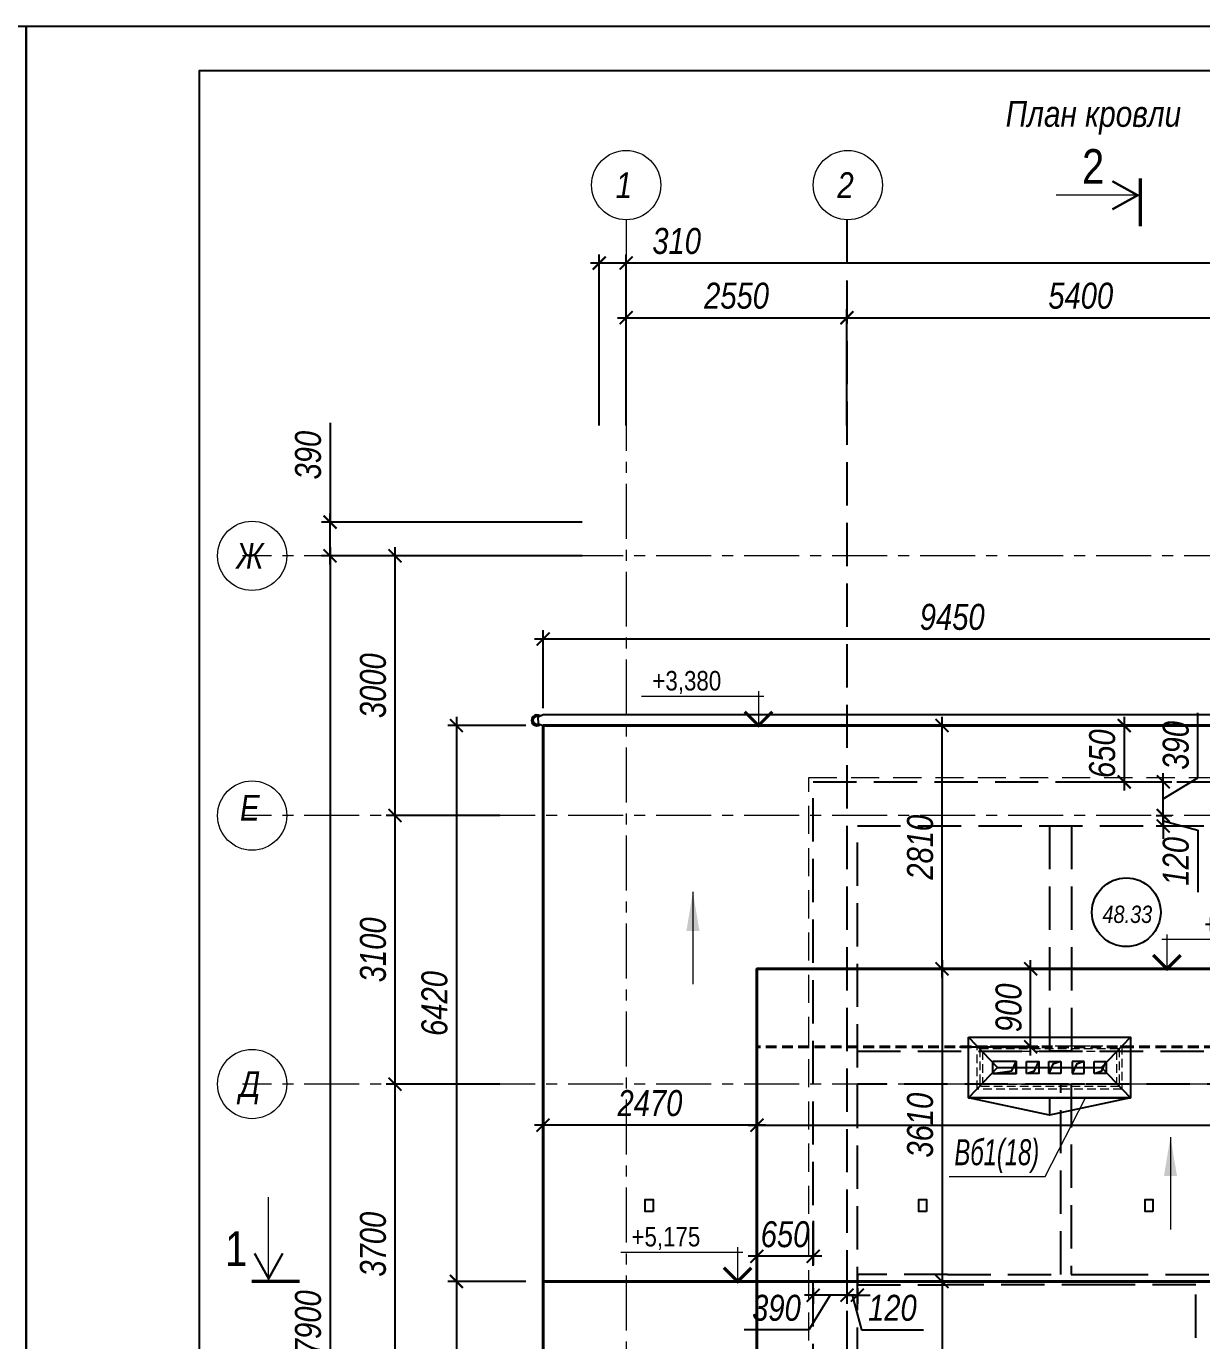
# Model space of a CAD drawing. Header units: millimetres. Extents: x 1582001 to 3303937, y 226471 to 491235.
# Drawn here: x 1708001 to 1721576, y 365176 to 380355 of the extents above; entities that cross this region are included whole.
import ezdxf
from ezdxf.enums import TextEntityAlignment as Align

# ---------------------------------------------------------------- set-up
doc = ezdxf.new("R2010")
doc.units = ezdxf.units.MM
for name, pattern in [('CENTER', [50.8, 31.75, -6.35, 6.35, -6.35]), ('DASHED', [0.75, 0.5, -0.25]), ('GOST2.303 4', [7, 5, -2, 0]), ('HIDDEN', [0.375, 0.25, -0.125])]:
    doc.linetypes.add(name, pattern=pattern)
doc.layers.get('Defpoints').update_dxf_attribs({"color": 255, "lineweight": 30})
for name, color, linetype, lineweight in [('Кровля', 232, 'Continuous', 25), ('Надписи', 7, 'Continuous', 15), ('Оси', 251, 'CENTER', 9), ('Отметки', 123, 'Continuous', 18), ('Перегородки', 202, 'Continuous', 30), ('Размеры', 7, 'Continuous', 18), ('Стены несущие', 7, 'Continuous', 40), ('Текст-пояснений', 135, 'Continuous', 15), ('Утеплитель', 145, 'Continuous', 9)]:
    doc.layers.add(name, color=color, linetype=linetype, lineweight=lineweight)
doc.layers.add('Формуляр', color=138, linetype='Continuous')
doc.styles.add('-АР-', font='ARIALN.TTF', dxfattribs={"width": 0.98, "height": 300})
doc.styles.add('GOST 2.304', font='ARIALNI.TTF', dxfattribs={"width": 0.98, "height": 300})
doc.styles.add('RomanS', font='ARIALNI.TTF', dxfattribs={"width": 0.98, "height": 300})
doc.styles.add('style', font='ARIALNI.TTF', dxfattribs={"width": 0.98, "height": 300})
doc.styles.add('STYLE1', font='ARIALNI.TTF', dxfattribs={"height": 300})
doc.dimstyles.new('М100', dxfattribs={"dimtxt": 600, "dimasz": 150, "dimexe": 100, "dimexo": 200, "dimgap": 100, "dimtad": 1, "dimdec": 0, "dimtxsty": 'style', "dimblk": 'ARCHTICK', "dimcen": 150, "dimdle": 100, "dimclrt": 256, "dimadec": 0, "dimazin": 0, "dimtfac": 1, "dimtdec": 0, "dimtmove": 1, "dimatfit": 3, "dimldrblk": 'NONE', "dimfxl": 0, "dimarcsym": 0})

# ---------------------------------------------------------------- blocks, each defined once
blk = doc.blocks.new('_ArchTick')
at = {"color": 0, "linetype": 'ByBlock', "const_width": 0.15}
blk.add_lwpolyline([(-0.5, -0.5), (0.5, 0.5)], dxfattribs=at)
blk = doc.blocks.new('*D388')
at = {"layer": 'Defpoints', "color": 0, "lineweight": -3, "transparency": 16777216}
for p in [(1713669, 371240), (1712259, 368140), (1713669, 368140)]:
    blk.add_point(p, dxfattribs=at)
at = {"layer": 'Размеры', "color": 0, "lineweight": -2, "transparency": 16777216}
for p, q in [((1712259, 371340), (1712259, 368040)), ((1713469, 371240), (1712159, 371240)), ((1713469, 368140), (1712159, 368140))]:
    blk.add_line(p, q, dxfattribs=at)
at = {"layer": 'Размеры', "color": 0, "lineweight": -2, "transparency": 16777216, "xscale": 150, "yscale": 150, "zscale": 150}
for p, rotation in [((1712259, 371240), 90), ((1712259, 368140), 270)]:
    blk.add_blockref('_ArchTick', p, dxfattribs=dict(at, rotation=rotation))
at = {"layer": 'Размеры', "transparency": 16777216, "insert": (1712006, 369690), "char_height": 300, "attachment_point": 5, "rotation": 90, "style": 'style'}
blk.add_mtext('3100', dxfattribs=at)
blk = doc.blocks.new('_None')
blk = doc.blocks.new('*D389')
at = {"layer": 'Defpoints', "color": 0, "lineweight": -3, "transparency": 16777216}
for p in [(1713669, 368140), (1712259, 364440), (1713659, 364440)]:
    blk.add_point(p, dxfattribs=at)
at = {"layer": 'Размеры', "color": 0, "lineweight": -2, "transparency": 16777216}
for p, q in [((1712259, 368240), (1712259, 364340)), ((1713469, 368140), (1712159, 368140)), ((1713459, 364440), (1712159, 364440))]:
    blk.add_line(p, q, dxfattribs=at)
at = {"layer": 'Размеры', "color": 0, "lineweight": -2, "transparency": 16777216, "xscale": 150, "yscale": 150, "zscale": 150}
for p, rotation in [((1712259, 368140), 90), ((1712259, 364440), 270)]:
    blk.add_blockref('_ArchTick', p, dxfattribs=dict(at, rotation=rotation))
at = {"layer": 'Размеры', "transparency": 16777216, "insert": (1712006, 366290), "char_height": 300, "attachment_point": 5, "rotation": 90, "style": 'style'}
blk.add_mtext('3700', dxfattribs=at)
blk = doc.blocks.new('*D390')
at = {"layer": 'Defpoints', "color": 0, "lineweight": -3, "transparency": 16777216}
for p in [(1713669, 374240), (1712259, 371240), (1713669, 371240)]:
    blk.add_point(p, dxfattribs=at)
at = {"layer": 'Размеры', "color": 0, "lineweight": -2, "transparency": 16777216}
for p, q in [((1712259, 374340), (1712259, 371140)), ((1713469, 374240), (1712159, 374240)), ((1713469, 371240), (1712159, 371240))]:
    blk.add_line(p, q, dxfattribs=at)
at = {"layer": 'Размеры', "color": 0, "lineweight": -2, "transparency": 16777216, "xscale": 150, "yscale": 150, "zscale": 150}
for p, rotation in [((1712259, 374240), 90), ((1712259, 371240), 270)]:
    blk.add_blockref('_ArchTick', p, dxfattribs=dict(at, rotation=rotation))
at = {"layer": 'Размеры', "transparency": 16777216, "insert": (1712006, 372740), "char_height": 300, "attachment_point": 5, "rotation": 90, "style": 'style'}
blk.add_mtext('3000', dxfattribs=at)
blk = doc.blocks.new('*D391')
at = {"layer": 'Defpoints', "color": 0, "lineweight": -3, "transparency": 16777216}
for p in [(1713669, 374240), (1711509, 356340), (1713659, 356340)]:
    blk.add_point(p, dxfattribs=at)
at = {"layer": 'Размеры', "color": 0, "lineweight": -2, "transparency": 16777216}
for p, q in [((1711509, 374340), (1711509, 356240)), ((1713469, 374240), (1711409, 374240)), ((1713459, 356340), (1711409, 356340))]:
    blk.add_line(p, q, dxfattribs=at)
at = {"layer": 'Размеры', "color": 0, "lineweight": -2, "transparency": 16777216, "xscale": 150, "yscale": 150, "zscale": 150}
for p, rotation in [((1711509, 374240), 90), ((1711509, 356340), 270)]:
    blk.add_blockref('_ArchTick', p, dxfattribs=dict(at, rotation=rotation))
at = {"layer": 'Размеры', "transparency": 16777216, "insert": (1711256, 365290), "char_height": 300, "attachment_point": 5, "rotation": 90, "style": 'style'}
blk.add_mtext('17900', dxfattribs=at)
blk = doc.blocks.new('*D392')
at = {"layer": 'Defpoints', "color": 0, "lineweight": -3, "transparency": 16777216}
for p in [(1711509, 374630), (1714619, 374630), (1714619, 374240)]:
    blk.add_point(p, dxfattribs=at)
at = {"layer": 'Размеры', "color": 0, "lineweight": -2, "transparency": 16777216}
for p, q in [((1711509, 375775), (1711509, 374630)), ((1714419, 374630), (1711409, 374630)), ((1711509, 374140), (1711509, 374730)), ((1714419, 374240), (1711409, 374240))]:
    blk.add_line(p, q, dxfattribs=at)
at = {"layer": 'Размеры', "color": 0, "lineweight": -2, "transparency": 16777216, "xscale": 150, "yscale": 150, "zscale": 150}
for p, rotation in [((1711509, 374630), 90), ((1711509, 374240), 270)]:
    blk.add_blockref('_ArchTick', p, dxfattribs=dict(at, rotation=rotation))
at = {"layer": 'Размеры', "transparency": 16777216, "insert": (1711256, 375402), "char_height": 300, "attachment_point": 5, "rotation": 90, "style": 'style'}
blk.add_mtext('390', dxfattribs=at)
blk = doc.blocks.new('*D404')
at = {"layer": 'Defpoints', "color": 0, "lineweight": -3, "transparency": 16777216}
for p in [(1722879, 376989), (1717479, 375545), (1722879, 374889)]:
    blk.add_point(p, dxfattribs=at)
at = {"layer": 'Размеры', "color": 0, "lineweight": -2, "transparency": 16777216}
for p, q in [((1717479, 375745), (1717479, 377089)), ((1722879, 375089), (1722879, 377089)), ((1717379, 376989), (1722979, 376989))]:
    blk.add_line(p, q, dxfattribs=at)
at = {"layer": 'Размеры', "color": 0, "lineweight": -2, "transparency": 16777216, "xscale": 150, "yscale": 150, "zscale": 150, "rotation": 180}
blk.add_blockref('_ArchTick', (1717479, 376989), dxfattribs=at)
at = {"layer": 'Размеры', "color": 0, "lineweight": -2, "transparency": 16777216, "xscale": 150, "yscale": 150, "zscale": 150}
blk.add_blockref('_ArchTick', (1722879, 376989), dxfattribs=at)
at = {"layer": 'Размеры', "transparency": 16777216, "insert": (1720179, 377242), "char_height": 300, "attachment_point": 5, "style": 'style'}
blk.add_mtext('5400', dxfattribs=at)
blk = doc.blocks.new('*D407')
at = {"layer": 'Defpoints', "color": 0, "lineweight": -3, "transparency": 16777216}
for p in [(1717479, 376989), (1714929, 375545), (1717479, 375545)]:
    blk.add_point(p, dxfattribs=at)
at = {"layer": 'Размеры', "color": 0, "lineweight": -2, "transparency": 16777216}
for p, q in [((1714929, 375745), (1714929, 377089)), ((1717479, 375745), (1717479, 377089)), ((1714829, 376989), (1717579, 376989))]:
    blk.add_line(p, q, dxfattribs=at)
at = {"layer": 'Размеры', "color": 0, "lineweight": -2, "transparency": 16777216, "xscale": 150, "yscale": 150, "zscale": 150, "rotation": 180}
blk.add_blockref('_ArchTick', (1714929, 376989), dxfattribs=at)
at = {"layer": 'Размеры', "color": 0, "lineweight": -2, "transparency": 16777216, "xscale": 150, "yscale": 150, "zscale": 150}
blk.add_blockref('_ArchTick', (1717479, 376989), dxfattribs=at)
at = {"layer": 'Размеры', "transparency": 16777216, "insert": (1716204, 377242), "char_height": 300, "attachment_point": 5, "style": 'style'}
blk.add_mtext('2550', dxfattribs=at)
blk = doc.blocks.new('*D408')
at = {"layer": 'Defpoints', "color": 0, "lineweight": -3, "transparency": 16777216}
for p in [(1714929, 377621), (1714929, 375545), (1729879, 374889)]:
    blk.add_point(p, dxfattribs=at)
at = {"layer": 'Размеры', "color": 0, "lineweight": -2, "transparency": 16777216}
for p, q in [((1714929, 375745), (1714929, 377721)), ((1729879, 375089), (1729879, 377721)), ((1729979, 377621), (1714829, 377621))]:
    blk.add_line(p, q, dxfattribs=at)
at = {"layer": 'Размеры', "color": 0, "lineweight": -2, "transparency": 16777216, "xscale": 150, "yscale": 150, "zscale": 150, "rotation": 180}
blk.add_blockref('_ArchTick', (1714929, 377621), dxfattribs=at)
at = {"layer": 'Размеры', "color": 0, "lineweight": -2, "transparency": 16777216, "xscale": 150, "yscale": 150, "zscale": 150}
blk.add_blockref('_ArchTick', (1729879, 377621), dxfattribs=at)
at = {"layer": 'Размеры', "transparency": 16777216, "insert": (1722404, 377874), "char_height": 300, "attachment_point": 5, "style": 'style'}
blk.add_mtext('14950', dxfattribs=at)
blk = doc.blocks.new('*D409')
at = {"layer": 'Defpoints', "color": 0, "lineweight": -3, "transparency": 16777216}
for p in [(1714619, 377621), (1714619, 375545), (1714929, 375545)]:
    blk.add_point(p, dxfattribs=at)
at = {"layer": 'Размеры', "color": 0, "lineweight": -2, "transparency": 16777216}
for p, q in [((1714619, 375745), (1714619, 377721)), ((1714929, 375745), (1714929, 377721)), ((1715029, 377621), (1714519, 377621)), ((1715885, 377621), (1714929, 377621))]:
    blk.add_line(p, q, dxfattribs=at)
at = {"layer": 'Размеры', "color": 0, "lineweight": -2, "transparency": 16777216, "xscale": 150, "yscale": 150, "zscale": 150, "rotation": 180}
blk.add_blockref('_ArchTick', (1714619, 377621), dxfattribs=at)
at = {"layer": 'Размеры', "color": 0, "lineweight": -2, "transparency": 16777216, "xscale": 150, "yscale": 150, "zscale": 150}
blk.add_blockref('_ArchTick', (1714929, 377621), dxfattribs=at)
at = {"layer": 'Размеры', "transparency": 16777216, "insert": (1715512, 377874), "char_height": 300, "attachment_point": 5, "style": 'style'}
blk.add_mtext('310', dxfattribs=at)
blk = doc.blocks.new('R-L')
at = {"color": 0, "linetype": 'Continuous'}
blk.add_line((0, 0), (0, -15), dxfattribs=at)
for points, const_width in [([(-3, 0), (5.5, 0)], 0.6), ([(-2.5, -5), (0, -0.5), (2.5, -5)], 0.4)]:
    blk.add_lwpolyline(points, dxfattribs=dict(at, const_width=const_width))
blk = doc.blocks.new('*D452')
at = {"layer": 'Defpoints', "color": 0, "lineweight": -3, "transparency": 16777216}
for p in [(1713969, 372280), (1712969, 365860), (1713969, 365860)]:
    blk.add_point(p, dxfattribs=at)
at = {"layer": 'Размеры', "color": 0, "lineweight": -2, "transparency": 16777216}
for p, q in [((1712969, 372380), (1712969, 365760)), ((1713769, 372280), (1712869, 372280)), ((1713769, 365860), (1712869, 365860))]:
    blk.add_line(p, q, dxfattribs=at)
at = {"layer": 'Размеры', "color": 0, "lineweight": -2, "transparency": 16777216, "xscale": 150, "yscale": 150, "zscale": 150}
for p, rotation in [((1712969, 372280), 90), ((1712969, 365860), 270)]:
    blk.add_blockref('_ArchTick', p, dxfattribs=dict(at, rotation=rotation))
at = {"layer": 'Размеры', "transparency": 16777216, "insert": (1712716, 369070), "char_height": 300, "attachment_point": 5, "rotation": 90, "style": 'style'}
blk.add_mtext('6420', dxfattribs=at)
blk = doc.blocks.new('*D453')
at = {"layer": 'Defpoints', "color": 0, "lineweight": -3, "transparency": 16777216}
for p in [(1713969, 365860), (1712969, 355300), (1713969, 355300)]:
    blk.add_point(p, dxfattribs=at)
at = {"layer": 'Размеры', "color": 0, "lineweight": -2, "transparency": 16777216}
for p, q in [((1713769, 365860), (1712869, 365860)), ((1712969, 365960), (1712969, 355200)), ((1713769, 355300), (1712869, 355300))]:
    blk.add_line(p, q, dxfattribs=at)
at = {"layer": 'Размеры', "color": 0, "lineweight": -2, "transparency": 16777216, "xscale": 150, "yscale": 150, "zscale": 150}
for p, rotation in [((1712969, 365860), 90), ((1712969, 355300), 270)]:
    blk.add_blockref('_ArchTick', p, dxfattribs=dict(at, rotation=rotation))
at = {"layer": 'Размеры', "transparency": 16777216, "insert": (1712716, 360580), "char_height": 300, "attachment_point": 5, "rotation": 90, "style": 'style'}
blk.add_mtext('10560', dxfattribs=at)
blk = doc.blocks.new('*D454')
at = {"layer": 'Defpoints', "color": 0, "lineweight": -3, "transparency": 16777216}
for p in [(1716439, 369470), (1716439, 365860), (1718578, 365860)]:
    blk.add_point(p, dxfattribs=at)
at = {"layer": 'Размеры', "color": 0, "lineweight": -2, "transparency": 16777216}
for p, q in [((1716639, 369470), (1718678, 369470)), ((1718578, 369570), (1718578, 365760)), ((1716639, 365860), (1718678, 365860))]:
    blk.add_line(p, q, dxfattribs=at)
at = {"layer": 'Размеры', "color": 0, "lineweight": -2, "transparency": 16777216, "xscale": 150, "yscale": 150, "zscale": 150}
for p, rotation in [((1718578, 369470), 90), ((1718578, 365860), 270)]:
    blk.add_blockref('_ArchTick', p, dxfattribs=dict(at, rotation=rotation))
at = {"layer": 'Размеры', "transparency": 16777216, "insert": (1718325, 367665), "char_height": 300, "attachment_point": 5, "rotation": 90, "style": 'style'}
blk.add_mtext('3610', dxfattribs=at)
blk = doc.blocks.new('*D455')
at = {"layer": 'Defpoints', "color": 0, "lineweight": -3, "transparency": 16777216}
for p in [(1716439, 365860), (1716439, 355300), (1718578, 355300)]:
    blk.add_point(p, dxfattribs=at)
at = {"layer": 'Размеры', "color": 0, "lineweight": -2, "transparency": 16777216}
for p, q in [((1716639, 365860), (1718678, 365860)), ((1718578, 365960), (1718578, 355200)), ((1716639, 355300), (1718678, 355300))]:
    blk.add_line(p, q, dxfattribs=at)
at = {"layer": 'Размеры', "color": 0, "lineweight": -2, "transparency": 16777216, "xscale": 150, "yscale": 150, "zscale": 150}
for p, rotation in [((1718578, 365860), 90), ((1718578, 355300), 270)]:
    blk.add_blockref('_ArchTick', p, dxfattribs=dict(at, rotation=rotation))
at = {"layer": 'Размеры', "transparency": 16777216, "insert": (1718325, 360580), "char_height": 300, "attachment_point": 5, "rotation": 90, "style": 'style'}
blk.add_mtext('10560', dxfattribs=at)
blk = doc.blocks.new('*D456')
at = {"layer": 'Defpoints', "color": 0, "lineweight": -3, "transparency": 16777216}
for p in [(1716139, 372280), (1718578, 372280), (1716439, 369470)]:
    blk.add_point(p, dxfattribs=at)
at = {"layer": 'Размеры', "color": 0, "lineweight": -2, "transparency": 16777216}
for p, q in [((1718578, 369370), (1718578, 372380)), ((1716339, 372280), (1718678, 372280)), ((1716639, 369470), (1718678, 369470))]:
    blk.add_line(p, q, dxfattribs=at)
at = {"layer": 'Размеры', "color": 0, "lineweight": -2, "transparency": 16777216, "xscale": 150, "yscale": 150, "zscale": 150}
for p, rotation in [((1718578, 372280), 90), ((1718578, 369470), 270)]:
    blk.add_blockref('_ArchTick', p, dxfattribs=dict(at, rotation=rotation))
at = {"layer": 'Размеры', "transparency": 16777216, "insert": (1718325, 370875), "char_height": 300, "attachment_point": 5, "rotation": 90, "style": 'style'}
blk.add_mtext('2810', dxfattribs=at)
blk = doc.blocks.new('*D413')
at = {"layer": 'Defpoints', "color": 0, "lineweight": -3, "transparency": 16777216}
for p in [(1716439, 369470), (1730729, 369470), (1730729, 367665)]:
    blk.add_point(p, dxfattribs=at)
at = {"layer": 'Размеры', "color": 0, "lineweight": -2, "transparency": 16777216}
for p, q in [((1716439, 369270), (1716439, 367565)), ((1730729, 369270), (1730729, 367565)), ((1716339, 367665), (1730829, 367665))]:
    blk.add_line(p, q, dxfattribs=at)
at = {"layer": 'Размеры', "color": 0, "lineweight": -2, "transparency": 16777216, "xscale": 150, "yscale": 150, "zscale": 150, "rotation": 180}
blk.add_blockref('_ArchTick', (1716439, 367665), dxfattribs=at)
at = {"layer": 'Размеры', "color": 0, "lineweight": -2, "transparency": 16777216, "xscale": 150, "yscale": 150, "zscale": 150}
blk.add_blockref('_ArchTick', (1730729, 367665), dxfattribs=at)
at = {"layer": 'Размеры', "transparency": 16777216, "insert": (1723584, 367918), "char_height": 300, "attachment_point": 5, "style": 'style'}
blk.add_mtext('14290', dxfattribs=at)
blk = doc.blocks.new('*D463')
at = {"layer": 'Defpoints', "color": 0, "lineweight": -3, "transparency": 16777216}
for p in [(1713969, 369470), (1716439, 369470), (1713969, 367665)]:
    blk.add_point(p, dxfattribs=at)
at = {"layer": 'Размеры', "color": 0, "lineweight": -2, "transparency": 16777216}
for p, q in [((1713969, 369270), (1713969, 367565)), ((1716439, 369270), (1716439, 367565)), ((1716539, 367665), (1713869, 367665))]:
    blk.add_line(p, q, dxfattribs=at)
at = {"layer": 'Размеры', "color": 0, "lineweight": -2, "transparency": 16777216, "xscale": 150, "yscale": 150, "zscale": 150, "rotation": 180}
blk.add_blockref('_ArchTick', (1713969, 367665), dxfattribs=at)
at = {"layer": 'Размеры', "color": 0, "lineweight": -2, "transparency": 16777216, "xscale": 150, "yscale": 150, "zscale": 150}
blk.add_blockref('_ArchTick', (1716439, 367665), dxfattribs=at)
at = {"layer": 'Размеры', "transparency": 16777216, "insert": (1715204, 367918), "char_height": 300, "attachment_point": 5, "style": 'style'}
blk.add_mtext('2470', dxfattribs=at)
blk = doc.blocks.new('*D465')
at = {"layer": 'Defpoints', "color": 0, "lineweight": -3, "transparency": 16777216}
for p in [(1723420, 373280), (1713970, 372280), (1723420, 372280)]:
    blk.add_point(p, dxfattribs=at)
at = {"layer": 'Размеры', "color": 0, "lineweight": -2, "transparency": 16777216}
for p, q in [((1713870, 373280), (1723520, 373280)), ((1713970, 372480), (1713970, 373380)), ((1723420, 372480), (1723420, 373380))]:
    blk.add_line(p, q, dxfattribs=at)
at = {"layer": 'Размеры', "color": 0, "lineweight": -2, "transparency": 16777216, "xscale": 150, "yscale": 150, "zscale": 150, "rotation": 180}
blk.add_blockref('_ArchTick', (1713970, 373280), dxfattribs=at)
at = {"layer": 'Размеры', "color": 0, "lineweight": -2, "transparency": 16777216, "xscale": 150, "yscale": 150, "zscale": 150}
blk.add_blockref('_ArchTick', (1723420, 373280), dxfattribs=at)
at = {"layer": 'Размеры', "transparency": 16777216, "insert": (1718695, 373533), "char_height": 300, "attachment_point": 5, "style": 'style'}
blk.add_mtext('9450', dxfattribs=at)
blk = doc.blocks.new('*D424')
at = {"layer": 'Defpoints', "color": 0, "lineweight": -3, "transparency": 16777216}
for p in [(1718578, 369470), (1719600, 369470), (1718578, 368570)]:
    blk.add_point(p, dxfattribs=at)
at = {"layer": 'Размеры', "color": 0, "lineweight": -2, "transparency": 16777216}
for p, q in [((1718778, 369470), (1719700, 369470)), ((1719600, 368470), (1719600, 369570)), ((1718778, 368570), (1719700, 368570))]:
    blk.add_line(p, q, dxfattribs=at)
at = {"layer": 'Размеры', "color": 0, "lineweight": -2, "transparency": 16777216, "xscale": 150, "yscale": 150, "zscale": 150}
for p, rotation in [((1719600, 369470), 90), ((1719600, 368570), 270)]:
    blk.add_blockref('_ArchTick', p, dxfattribs=dict(at, rotation=rotation))
at = {"layer": 'Размеры', "transparency": 16777216, "insert": (1719347, 369020), "char_height": 300, "attachment_point": 5, "rotation": 90, "style": 'style'}
blk.add_mtext('900', dxfattribs=at)
blk = doc.blocks.new('*D430')
at = {"layer": 'Defpoints', "color": 0, "lineweight": -3, "transparency": 16777216}
for p in [(1716439, 366759), (1717089, 366759), (1716439, 366151)]:
    blk.add_point(p, dxfattribs=at)
at = {"layer": 'Размеры', "color": 0, "lineweight": -2, "transparency": 16777216}
for p, q in [((1716439, 366559), (1716439, 366051)), ((1717089, 366559), (1717089, 366051)), ((1717189, 366151), (1716339, 366151))]:
    blk.add_line(p, q, dxfattribs=at)
at = {"layer": 'Размеры', "color": 0, "lineweight": -2, "transparency": 16777216, "xscale": 150, "yscale": 150, "zscale": 150, "rotation": 180}
blk.add_blockref('_ArchTick', (1716439, 366151), dxfattribs=at)
at = {"layer": 'Размеры', "color": 0, "lineweight": -2, "transparency": 16777216, "xscale": 150, "yscale": 150, "zscale": 150}
blk.add_blockref('_ArchTick', (1717089, 366151), dxfattribs=at)
at = {"layer": 'Размеры', "transparency": 16777216, "insert": (1716764, 366404), "char_height": 300, "attachment_point": 5, "style": 'style'}
blk.add_mtext('650', dxfattribs=at)
blk = doc.blocks.new('*D431')
at = {"layer": 'Defpoints', "color": 0, "lineweight": -3, "transparency": 16777216}
for p in [(1717089, 365981), (1717479, 365981), (1717089, 365701)]:
    blk.add_point(p, dxfattribs=at)
at = {"layer": 'Размеры', "color": 0, "lineweight": -2, "transparency": 16777216}
for p, q in [((1717579, 365701), (1716989, 365701)), ((1717284, 365701), (1717038, 365301)), ((1717089, 365781), (1717089, 365601)), ((1717479, 365781), (1717479, 365601)), ((1717038, 365301), (1716292, 365301))]:
    blk.add_line(p, q, dxfattribs=at)
at = {"layer": 'Размеры', "color": 0, "lineweight": -2, "transparency": 16777216, "xscale": 150, "yscale": 150, "zscale": 150, "rotation": 180}
blk.add_blockref('_ArchTick', (1717089, 365701), dxfattribs=at)
at = {"layer": 'Размеры', "color": 0, "lineweight": -2, "transparency": 16777216, "xscale": 150, "yscale": 150, "zscale": 150}
blk.add_blockref('_ArchTick', (1717479, 365701), dxfattribs=at)
at = {"layer": 'Размеры', "transparency": 16777216, "insert": (1716665, 365554), "char_height": 300, "attachment_point": 5, "style": 'style'}
blk.add_mtext('390', dxfattribs=at)
blk = doc.blocks.new('*D432')
at = {"layer": 'Defpoints', "color": 0, "lineweight": -3, "transparency": 16777216}
for p in [(1717479, 365981), (1717599, 365981), (1717599, 365701)]:
    blk.add_point(p, dxfattribs=at)
at = {"layer": 'Размеры', "color": 0, "lineweight": -2, "transparency": 16777216}
for p, q in [((1717479, 365701), (1717329, 365701)), ((1717479, 365781), (1717479, 365601)), ((1717479, 365701), (1717599, 365701)), ((1717479, 365701), (1717599, 365701)), ((1717539, 365701), (1717647, 365301)), ((1717599, 365781), (1717599, 365601)), ((1717599, 365701), (1717749, 365701)), ((1717647, 365301), (1718362, 365301))]:
    blk.add_line(p, q, dxfattribs=at)
at = {"layer": 'Размеры', "color": 0, "lineweight": -2, "transparency": 16777216, "xscale": 150, "yscale": 150, "zscale": 150}
blk.add_blockref('_ArchTick', (1717479, 365701), dxfattribs=at)
at = {"layer": 'Размеры', "color": 0, "lineweight": -2, "transparency": 16777216, "xscale": 150, "yscale": 150, "zscale": 150, "rotation": 180}
blk.add_blockref('_ArchTick', (1717599, 365701), dxfattribs=at)
at = {"layer": 'Размеры', "transparency": 16777216, "insert": (1718004, 365554), "char_height": 300, "attachment_point": 5, "style": 'style'}
blk.add_mtext('120', dxfattribs=at)
blk = doc.blocks.new('*D439')
at = {"layer": 'Defpoints', "color": 0, "lineweight": -3, "transparency": 16777216}
for p in [(1720074, 372280), (1720074, 371630), (1720681, 371630)]:
    blk.add_point(p, dxfattribs=at)
at = {"layer": 'Размеры', "color": 0, "lineweight": -2, "transparency": 16777216}
for p, q in [((1720681, 372380), (1720681, 371530)), ((1720274, 372280), (1720781, 372280)), ((1720274, 371630), (1720781, 371630))]:
    blk.add_line(p, q, dxfattribs=at)
at = {"layer": 'Размеры', "color": 0, "lineweight": -2, "transparency": 16777216, "xscale": 150, "yscale": 150, "zscale": 150}
for p, rotation in [((1720681, 372280), 90), ((1720681, 371630), 270)]:
    blk.add_blockref('_ArchTick', p, dxfattribs=dict(at, rotation=rotation))
at = {"layer": 'Размеры', "transparency": 16777216, "insert": (1720428, 371955), "char_height": 300, "attachment_point": 5, "rotation": 90, "style": 'style'}
blk.add_mtext('650', dxfattribs=at)
blk = doc.blocks.new('*D440')
at = {"layer": 'Defpoints', "color": 0, "lineweight": -3, "transparency": 16777216}
for p in [(1720852, 371240), (1720852, 371120), (1721132, 371120)]:
    blk.add_point(p, dxfattribs=at)
at = {"layer": 'Размеры', "color": 0, "lineweight": -2, "transparency": 16777216}
for p, q in [((1721132, 371240), (1721132, 371390)), ((1721052, 371240), (1721232, 371240)), ((1721132, 371240), (1721132, 371120)), ((1721132, 371240), (1721132, 371120)), ((1721132, 371180), (1721532, 371070)), ((1721052, 371120), (1721232, 371120)), ((1721132, 371120), (1721132, 370970)), ((1721532, 371070), (1721532, 370354))]:
    blk.add_line(p, q, dxfattribs=at)
at = {"layer": 'Размеры', "color": 0, "lineweight": -2, "transparency": 16777216, "xscale": 150, "yscale": 150, "zscale": 150}
for p, rotation in [((1721132, 371240), 270), ((1721132, 371120), 90)]:
    blk.add_blockref('_ArchTick', p, dxfattribs=dict(at, rotation=rotation))
at = {"layer": 'Размеры', "transparency": 16777216, "insert": (1721278, 370712), "char_height": 300, "attachment_point": 5, "rotation": 90, "style": 'style'}
blk.add_mtext('120', dxfattribs=at)
blk = doc.blocks.new('*D441')
at = {"layer": 'Defpoints', "color": 0, "lineweight": -3, "transparency": 16777216}
for p in [(1720852, 371630), (1721132, 371630), (1720852, 371240)]:
    blk.add_point(p, dxfattribs=at)
at = {"layer": 'Размеры', "color": 0, "lineweight": -2, "transparency": 16777216}
for p, q in [((1721532, 371678), (1721532, 372425)), ((1721132, 371140), (1721132, 371730)), ((1721052, 371630), (1721232, 371630)), ((1721132, 371435), (1721532, 371678)), ((1721052, 371240), (1721232, 371240))]:
    blk.add_line(p, q, dxfattribs=at)
at = {"layer": 'Размеры', "color": 0, "lineweight": -2, "transparency": 16777216, "xscale": 150, "yscale": 150, "zscale": 150}
for p, rotation in [((1721132, 371630), 90), ((1721132, 371240), 270)]:
    blk.add_blockref('_ArchTick', p, dxfattribs=dict(at, rotation=rotation))
at = {"layer": 'Размеры', "transparency": 16777216, "insert": (1721278, 372051), "char_height": 300, "attachment_point": 5, "rotation": 90, "style": 'style'}
blk.add_mtext('390', dxfattribs=at)
blk = doc.blocks.new('площадь кровли')
at = {"layer": 'Кровля', "color": 213}
blk.add_circle((0, 0), 397, dxfattribs=at)
at = {"layer": 'Кровля', "color": 213, "style": 'RomanS'}
blk.add_attdef('NUMBER', text='', height=200, dxfattribs=at).set_placement((0, 0), align=Align.MIDDLE)
blk = doc.blocks.new('*U1016')
at = {"color": 0, "linetype": 'Continuous', "lineweight": -2}
for p, q in [((24, 4.5), (5.2, 4.5)), ((6, 5.3), (6, 0)), ((9, 0), (0, 0)), ((0, 0), (6, 0))]:
    blk.add_line(p, q, dxfattribs=at)
at = {"color": 0, "linetype": 'Continuous', "lineweight": -2, "const_width": 0.5}
blk.add_lwpolyline([(3.88, 2.12), (6, 0), (8.12, 2.12)], dxfattribs=at)
at = {"color": 0, "linetype": 'Continuous', "lineweight": -2, "style": '-АР-', "flags": 8}
blk.add_attdef('OTMETKA', text='', height=3, dxfattribs=at).set_placement((17.03, 4.5), align=Align.BOTTOM_CENTER)
blk.add_attdef('FLOOR', text='', height=3, dxfattribs=at).set_placement((17, 3.5), align=Align.TOP_CENTER)
blk = doc.blocks.new('*U644')
at = {"color": 0, "linetype": 'Continuous', "lineweight": -2}
for p, q in [((24, 4.5), (5.2, 4.5)), ((6, 5.3), (6, 0)), ((9, 0), (0, 0)), ((0, 0), (6, 0))]:
    blk.add_line(p, q, dxfattribs=at)
at = {"color": 0, "linetype": 'Continuous', "lineweight": -2, "const_width": 0.5}
blk.add_lwpolyline([(3.88, 2.12), (6, 0), (8.12, 2.12)], dxfattribs=at)
at = {"color": 0, "linetype": 'Continuous', "lineweight": -2, "style": '-АР-', "flags": 8}
blk.add_attdef('OTMETKA', text='', height=3, dxfattribs=at).set_placement((17.03, 4.5), align=Align.BOTTOM_CENTER)
blk.add_attdef('FLOOR', text='', height=3, dxfattribs=at).set_placement((17, 3.5), align=Align.TOP_CENTER)
blk = doc.blocks.new('*U5')
at = {"color": 0, "linetype": 'Continuous', "lineweight": -2}
for p, q in [((24, 4.5), (5.2, 4.5)), ((6, 5.3), (6, 0)), ((9, 0), (0, 0)), ((0, 0), (6, 0))]:
    blk.add_line(p, q, dxfattribs=at)
at = {"color": 0, "linetype": 'Continuous', "lineweight": -2, "const_width": 0.5}
blk.add_lwpolyline([(3.88, 2.12), (6, 0), (8.12, 2.12)], dxfattribs=at)
at = {"color": 0, "linetype": 'Continuous', "lineweight": -2, "style": '-АР-', "flags": 8}
blk.add_attdef('OTMETKA', text='', height=3, dxfattribs=at).set_placement((17.03, 4.5), align=Align.BOTTOM_CENTER)
blk.add_attdef('FLOOR', text='', height=3, dxfattribs=at).set_placement((17, 3.5), align=Align.TOP_CENTER)

msp = doc.modelspace()

# ---------------------------------------------------------------- linework, layer by layer
at = {"ltscale": 100}
for p, q in [((1719434, 368400.1), (1719164, 368400.1)), ((1719164, 368260.1), (1719164, 368400.1)), ((1719434, 368260.1), (1719434, 368400.1)), ((1719554, 368400.1), (1719694, 368400.1)), ((1719554, 368260.1), (1719554, 368400.1)), ((1719694, 368400.1), (1719694, 368260.1)), ((1719809, 368400.1), (1719949, 368400.1)), ((1719809, 368260.1), (1719809, 368400.1)), ((1719949, 368400.1), (1719949, 368260.1)), ((1720219, 368400.1), (1720079, 368400.1)), ((1720079, 368400.1), (1720079, 368260.1)), ((1720219, 368260.1), (1720219, 368400.1)), ((1720334, 368400.1), (1720474, 368400.1)), ((1720334, 368260.1), (1720334, 368400.1)), ((1720474, 368400.1), (1720474, 368260.1)), ((1719164, 368260.1), (1719434, 368260.1)), ((1719694, 368260.1), (1719554, 368260.1)), ((1719949, 368260.1), (1719809, 368260.1)), ((1720079, 368260.1), (1720219, 368260.1)), ((1720474, 368260.1), (1720334, 368260.1))]:
    msp.add_line(p, q, dxfattribs=at)
at = {"color": 0, "lineweight": -3, "ltscale": 100}
for points in [[(1718884, 368680.1), (1719219, 368330.1), (1719219, 368330.1), (1718884, 367980.1)], [(1720418.9, 368330.1), (1720754, 368680.1), (1720754, 367980.1), (1720418.9, 368330.1)], [(1719219, 368330.1), (1720418.9, 368330.1)], [(1720224, 368140.1), (1720074, 368140.1)], [(1719819, 367980.1), (1719819, 367880.1), (1719819, 367780.1), (1718884, 367980.1), (1720754, 367980.1), (1719819, 367780.1)]]:
    msp.add_lwpolyline(points, dxfattribs=at)
at = {"ltscale": 100}
for points in [[(1719164, 368260.1), (1719384.4, 368291.6), (1719434, 368400.1)], [(1719554, 368260.1), (1719644.4, 368291.6), (1719694, 368400.1)], [(1719949, 368400.1), (1719858.5, 368368.6), (1719809, 368260.1)], [(1720219, 368400.1), (1720128.5, 368368.6), (1720079, 368260.1)], [(1720334, 368260.1), (1720424.4, 368291.6), (1720474, 368400.1)]]:
    msp.add_lwpolyline(points, dxfattribs=at)
for points in [[(1719164, 368260.1), (1719384.4, 368291.6), (1719434, 368400.1), (1719434, 368260.1)], [(1719554, 368260.1), (1719644.4, 368291.6), (1719694, 368400.1), (1719694, 368260.1)]]:
    msp.add_lwpolyline(points, close=True, dxfattribs=at)
at = {"layer": 'Кровля', "color": 51}
for p, q in [((1713915.1, 372298.7), (1713914.4, 372382.2)), ((1713970, 372406.3), (1723294.1, 372406.3))]:
    msp.add_line(p, q, dxfattribs=at)
at = {"layer": 'Кровля', "linetype": 'HIDDEN', "lineweight": 40, "ltscale": 500}
msp.add_line((1730729, 368570.1), (1716439, 368570.1), dxfattribs=at)
at = {"layer": 'Кровля', "color": 51}
for points in [[(1713914.4, 372382.2), (1713970, 372406.3)], [(1713915.1, 372298.7), (1713970, 372280.1)]]:
    msp.add_lwpolyline(points, dxfattribs=at)
at = {"layer": 'Кровля', "lineweight": 40}
for points in [[(1723420.3, 372280.1), (1726315, 369470.1), (1716439, 369470.1), (1716439, 365860.1), (1713969, 365860.1), (1713969, 372280.1), (1723420.3, 372280.1)], [(1716439, 365860.1), (1713969, 365860.1), (1713969, 355300.1), (1716439, 355300.1), (1716439, 365860.1)], [(1730729, 365860.1), (1716439, 365860.1), (1716439, 355300.1), (1723849, 355300.1), (1723849, 359441.7), (1727289, 363200.1)]]:
    msp.add_lwpolyline(points, dxfattribs=at)
msp.add_lwpolyline([(1716439, 365860.1), (1730729, 365860.1), (1730729, 369470.1), (1716439, 369470.1)], close=True, dxfattribs=at)
at = {"layer": 'Кровля', "color": 51}
for points in [[(1715239.2, 366669.1), (1715149.2, 366669.1), (1715149.2, 366808.1), (1715239.2, 366808.1)], [(1718397.6, 366669.1), (1718307.6, 366669.1), (1718307.6, 366808.1), (1718397.6, 366808.1)], [(1721013.5, 366669.1), (1720923.5, 366669.1), (1720923.5, 366808.1), (1721013.5, 366808.1)]]:
    msp.add_lwpolyline(points, close=True, dxfattribs=at)
at = {"layer": 'Кровля'}
msp.add_lwpolyline([(1713969, 365860.1), (1713969, 355300.1), (1723849, 355300.1), (1723849, 359441.7), (1727289, 363200.1), (1728214.7, 362300.1), (1730729, 362300.1), (1730729, 365860.1), (1713969, 365860.1)], dxfattribs=at)
at = {"layer": 'Кровля', "color": 51}
for radius, start, end in [(62.5, 54.11618, 308.43599), (45, 68.5574, 292.41801)]:
    msp.add_arc((1713897.9, 372340.3), radius, start, end, dxfattribs=at)
at = {"layer": 'Надписи'}
for points in [[(1719625.3, 367071.3), (1719769.5, 367071.3), (1720234, 367980.1)], [(1718659.9, 367071.3), (1718659.9, 367071.3), (1719625.3, 367071.3)]]:
    msp.add_lwpolyline(points, dxfattribs=at)
at = {"layer": 'Оси', "ltscale": 20}
for p, q in [((1714929, 378120.8), (1714929, 352434)), ((1734199, 374240.1), (1710499, 374240.1)), ((1734199, 371240.1), (1710499, 371240.1)), ((1734199, 368140.1), (1710499, 368140.1))]:
    msp.add_line(p, q, dxfattribs=at)
at = {"layer": 'Оси', "linetype": 'Continuous', "ltscale": 100}
for centre in [(1714929, 378520.8), (1714929, 378520.8), (1717489, 378520.8), (1717489, 378520.8), (1710609, 374240.1), (1710609, 374240.1), (1710609, 371240.1), (1710609, 371240.1), (1710609, 368140.1), (1710609, 368140.1)]:
    msp.add_circle(centre, 400, dxfattribs=at)
at = {"layer": 'Перегородки', "color": 0, "linetype": 'GOST2.303 4', "lineweight": -3, "ltscale": 100}
for p, q in [((1717479, 378120.8), (1717479, 352434)), ((1717599, 368520.1), (1722549, 368520.1)), ((1724239, 368140.1), (1717599, 368140.1)), ((1719949, 365940.1), (1719949, 368140.1)), ((1719949, 368140.1), (1720069, 368140.1)), ((1720069, 368140.1), (1720069, 365940.1)), ((1718639, 365940.1), (1717599, 365940.1)), ((1717599, 365940.1), (1717599, 365820.1)), ((1717599, 365820.1), (1718639, 365820.1)), ((1718639, 365940.1), (1719949, 365940.1)), ((1720459, 365820.1), (1718639, 365820.1)), ((1720069, 365940.1), (1720459, 365940.1)), ((1720459, 365940.1), (1722549, 365940.1)), ((1721509, 365820.1), (1720459, 365820.1)), ((1721509, 364510.1), (1721509, 365820.1))]:
    msp.add_line(p, q, dxfattribs=at)
for points in [[(1717089, 371630.1), (1723059, 371630.1), (1723059, 370340.1), (1724499, 370340.1), (1724499, 374630.1), (1730079, 374630.1), (1730079, 355950.1), (1724499, 355950.1), (1724499, 357750.1), (1714619, 357750.1), (1714619, 364640.1), (1717089, 364640.1), (1717089, 371630.1)], [(1717599, 371120.1), (1722549, 371120.1), (1722549, 369830.1), (1725009, 369830.1), (1725009, 374120.1), (1729569, 374120.1), (1729569, 356460.1), (1725009, 356460.1), (1725009, 358260.1), (1715129, 358260.1), (1715129, 364130.1), (1717599, 364130.1), (1717599, 371120.1)]]:
    msp.add_lwpolyline(points, dxfattribs=at)
msp.add_lwpolyline([(1719824, 371120.1), (1720074, 371120.1), (1720074, 368520.1), (1719824, 368520.1)], close=True, dxfattribs=at)
at = {"layer": 'Размеры', "linetype": 'DASHED', "ltscale": 200}
for p, q in [((1719014, 368550.1), (1720624, 368550.1)), ((1719014, 368550.1), (1719014, 368110.1)), ((1720624, 368550.1), (1720624, 368110.1)), ((1719044, 368520.1), (1719044, 368140.1)), ((1720594, 368520.1), (1720594, 368140.1)), ((1720624, 368110.1), (1719014, 368110.1))]:
    msp.add_line(p, q, dxfattribs=at)
at = {"layer": 'Размеры', "color": 0, "lineweight": -3, "ltscale": 200}
msp.add_lwpolyline([(1718884, 368680.1), (1720754, 368680.1), (1720754, 367980.1), (1718884, 367980.1)], close=True, dxfattribs=at)
at = {"layer": 'Размеры', "linetype": 'DASHED', "ltscale": 200}
msp.add_lwpolyline([(1718984, 368580.1), (1720654, 368580.1), (1720654, 368080.1), (1718984, 368080.1)], close=True, dxfattribs=at)
for points in [[(1719044, 368520.1), (1720594, 368520.1)], [(1719044, 368140.1), (1720594, 368140.1)]]:
    msp.add_lwpolyline(points, dxfattribs=at)
at = {"layer": 'Стены несущие', "lineweight": -3}
for p, q in [((1720734, 371120.1), (1720734, 371120.1)), ((1717599, 368520.1), (1717599, 368520.1)), ((1717599, 368520.1), (1717599, 368520.1)), ((1717599, 368520.1), (1717599, 368520.1)), ((1717599, 368520.1), (1717599, 368520.1)), ((1717599, 368140.1), (1717599, 368140.1)), ((1717599, 368140.1), (1717599, 368140.1)), ((1717599, 368140.1), (1717599, 368140.1)), ((1717599, 368140.1), (1717599, 368140.1))]:
    msp.add_line(p, q, dxfattribs=at)
msp.add_lwpolyline([(1720734, 371120.1), (1720734, 371120.1)], dxfattribs=at)
at = {"layer": 'Текст-пояснений', "color": 0, "linetype": 'Continuous', "ltscale": 2}
for p, q in [((1715700.1, 370359.2), (1715700.1, 369293.2)), ((1721215.4, 367528.1), (1721215.4, 366462))]:
    msp.add_line(p, q, dxfattribs=at)
for points in [[(1715700.1, 370359.2), (1715624.7, 369908.6), (1715775.5, 369908.6)], [(1721215.4, 367528.1), (1721140, 367077.4), (1721290.8, 367077.4)]]:
    msp.add_solid(points, dxfattribs=at)
at = {"layer": 'Утеплитель', "linetype": 'HIDDEN', "ltscale": 1300}
msp.add_lwpolyline([(1717039, 371680.1), (1723109, 371680.1), (1723109, 370390.1), (1724449, 370390.1), (1724449, 374680.1), (1730129, 374680.1), (1730129, 355900.1), (1724449, 355900.1), (1724449, 357700.1), (1714569, 357700.1), (1714569, 364690.1), (1717039, 364690.1), (1717039, 371680.1)], dxfattribs=at)
at = {"layer": 'Формуляр', "color": 0}
for points in [[(1666000.8, 380354.9), (1708000.7, 380354.9), (1708000.7, 350654.9), (1666000.8, 350654.9)], [(1710000.7, 351154.9), (1710000.7, 379844.8), (1749500.6, 379844.8), (1749500.6, 351154.9)]]:
    msp.add_lwpolyline(points, close=True, dxfattribs=at)
at = {"layer": 'Формуляр'}
msp.add_lwpolyline([(1708000.7, 380354.9), (1750000.6, 380354.9), (1750000.6, 350654.9), (1708000.7, 350654.9)], close=True, dxfattribs=at)

# ---------------------------------------------------------------- block references
ref = msp.add_blockref('площадь кровли', (1720705.5, 370124.1))
ref.add_attrib('NUMBER', '48.33', dxfattribs={"layer": 'Кровля', "color": 213, "height": 200, "style": 'RomanS'}).set_placement((1720717.2, 370100.2), align=Align.MIDDLE)
at = {"layer": 'Оси', "linetype": 'Continuous', "yscale": 65, "zscale": 65}
for p, xscale, rotation in [((1720869, 378403.4), 65, 270), ((1720869, 378403.4), 65, 270), ((1720869, 378403.4), 65, 270), ((1720869, 378403.4), 65, 270), ((1710799.7, 365860.1), -65, 180), ((1710799.7, 365860.1), -65, 180), ((1710799.7, 365860.1), -65, 180), ((1710799.7, 365860.1), -65, 180)]:
    msp.add_blockref('R-L', p, dxfattribs=dict(at, xscale=xscale, rotation=rotation))
at = {"layer": 'Отметки', "color": 0, "ltscale": 100}
ref = msp.add_blockref('*U644', (1716907.5, 372280.1), dxfattribs=dict(at, xscale=-75, yscale=75, zscale=75))
ref.add_attrib('OTMETKA', '+3,380', dxfattribs={"layer": '0', "color": 0, "linetype": 'Continuous', "lineweight": -2, "height": 225, "style": '-АР-', "flags": 8}).set_placement((1715629.1, 372617.6), align=Align.BOTTOM_CENTER)
at = {"layer": 'Отметки', "color": 0, "ltscale": 100, "xscale": 75, "yscale": 75, "zscale": 75}
msp.add_blockref('*U5', (1720724.4, 369470.1), dxfattribs=at).add_auto_attribs({'OTMETKA': '+4,380'})
at = {"layer": 'Отметки', "color": 0, "ltscale": 100}
ref = msp.add_blockref('*U1016', (1716665.8, 365860.1), dxfattribs=dict(at, xscale=-75, yscale=75, zscale=75))
ref.add_attrib('OTMETKA', '+5,175', dxfattribs={"layer": '0', "color": 0, "linetype": 'Continuous', "lineweight": -2, "height": 225, "style": '-АР-', "flags": 8}).set_placement((1715387.5, 366197.6), align=Align.BOTTOM_CENTER)

# ---------------------------------------------------------------- texts
at = {"layer": 'Надписи', "insert": (1719210, 367307.8), "char_height": 300, "width": 3607.392, "attachment_point": 5, "style": 'STYLE1'}
msp.add_mtext('{\\W0.8;Вб1(18)}', dxfattribs=at)
at = {"layer": 'Оси', "linetype": 'Continuous', "style": '-АР-'}
for s, p in [('2', (1720195, 378536.5)), ('1', (1710297.1, 366039.3))]:
    msp.add_text(s, height=400, dxfattribs=at).set_placement(p)
at = {"layer": 'Оси', "linetype": 'Continuous', "ltscale": 100, "style": 'GOST 2.304'}
for s, p in [('1', (1714902.6, 378520.8)), ('2', (1717462.6, 378520.8)), ('Ж', (1710582.6, 374240.1)), ('Е', (1710582.6, 371330.1)), ('Д', (1710582.6, 368140.1))]:
    msp.add_text(s, height=297.2, dxfattribs=at).set_placement(p, align=Align.MIDDLE_CENTER)
at = {"layer": 'Стены несущие', "ltscale": 100, "style": 'GOST 2.304'}
msp.add_text('План кровли', height=300, dxfattribs=at).set_placement((1719312.1, 379193.8))

# ---------------------------------------------------------------- dimensions: what is measured, and where the dimension line sits
at = {"layer": 'Размеры'}
for base, p1, p2, override, picture, middle in [((1714619, 377620.8), (1714929, 375544.7), (1714619, 375544.7), {"dimtxt": 250}, '*D409', (1715512.1, 377620.8)), ((1716439, 366151.2), (1717089, 366758.6), (1716439, 366758.6), {"dimtxt": 250}, '*D430', (1716764, 366151.2)), ((1717089, 365701), (1717479, 365980.9), (1717089, 365980.9), {"dimtxt": 250, "dimlfac": 1, "dimtxsty": 'style', "dimblk1": 'ArchTick', "dimblk2": 'ArchTick', "dimsah": 1, "dimtolj": 0}, '*D431', (1716938.4, 365301)), ((1717599, 365701), (1717479, 365980.9), (1717599, 365980.9), {"dimtxt": 250}, '*D432', (1717746.8, 365301))]:
    dim = msp.add_linear_dim(base=base, p1=p1, p2=p2, dimstyle='М100', override=override, dxfattribs=at)
    dim.commit()
    dim.dimension.update_dxf_attribs({"geometry": picture, "text_midpoint": middle, "dimtype": 160})
for base, p1, p2, picture, middle in [((1714929, 377620.8), (1729879, 374888.9), (1714929, 375544.7), '*D408', (1722404, 377874)), ((1717479, 376988.9), (1714929, 375544.7), (1717479, 375544.7), '*D407', (1716204, 377242.1)), ((1722879, 376988.9), (1717479, 375544.7), (1722879, 374888.9), '*D404', (1720179, 377242.1)), ((1723420.3, 373280.1), (1713970, 372280.1), (1723420.3, 372280.1), '*D465', (1718695.1, 373533.3)), ((1713969, 367665.1), (1716439, 369470.1), (1713969, 369470.1), '*D463', (1715204, 367918.3)), ((1730729, 367665.1), (1716439, 369470.1), (1730729, 369470.1), '*D413', (1723584, 367918.3))]:
    dim = msp.add_linear_dim(base=base, p1=p1, p2=p2, dimstyle='М100', override={"dimtxt": 250}, dxfattribs=at)
    dim.commit()
    dim.dimension.update_dxf_attribs({"geometry": picture, "text_midpoint": middle})
for base, p1, p2, picture, middle in [((1711509, 374630.1), (1714619, 374240.1), (1714619, 374630.1), '*D392', (1711509, 375401.8)), ((1720681.4, 371630.1), (1720074, 372280.1), (1720074, 371630.1), '*D439', (1720681.4, 371955.1)), ((1721131.5, 371630.1), (1720851.6, 371240.1), (1720851.6, 371630.1), '*D441', (1721531.5, 371777.9)), ((1721131.5, 371120.1), (1720851.6, 371240.1), (1720851.6, 371120.1), '*D440', (1721531.5, 370969.5))]:
    dim = msp.add_linear_dim(base=base, p1=p1, p2=p2, angle=90, dimstyle='М100', override={"dimtxt": 250}, dxfattribs=at)
    dim.commit()
    dim.dimension.update_dxf_attribs({"geometry": picture, "text_midpoint": middle, "dimtype": 160})
for base, p1, p2, override, picture, middle in [((1711509, 356340.1), (1713669, 374240.1), (1713659, 356340.1), {"dimtxt": 250, "dimlfac": 1, "dimtxsty": 'style', "dimblk1": 'ArchTick', "dimblk2": 'ArchTick', "dimsah": 1, "dimtolj": 0}, '*D391', (1711255.8, 365290.1)), ((1712259, 371240.1), (1713669, 374240.1), (1713669, 371240.1), {"dimtxt": 250}, '*D390', (1712005.8, 372740.1)), ((1712969.3, 365860.1), (1713969, 372280.1), (1713969, 365860.1), {"dimtxt": 250}, '*D452', (1712716.1, 369070.1)), ((1718578, 372280.1), (1716439, 369470.1), (1716139, 372280.1), {"dimtxt": 250}, '*D456', (1718324.9, 370875.1)), ((1712259, 368140.1), (1713669, 371240.1), (1713669, 368140.1), {"dimtxt": 250}, '*D388', (1712005.8, 369690.1)), ((1718578, 365860.1), (1716439, 369470.1), (1716439, 365860.1), {"dimtxt": 250}, '*D454', (1718324.9, 367665.1)), ((1719600.2, 369470.1), (1718578, 368570.1), (1718578, 369470.1), {"dimtxt": 250}, '*D424', (1719347.1, 369020.1)), ((1712259, 364440.1), (1713669, 368140.1), (1713659, 364440.1), {"dimtxt": 250}, '*D389', (1712005.8, 366290.1)), ((1712969.3, 355300.1), (1713969, 365860.1), (1713969, 355300.1), {"dimtxt": 250, "dimlfac": 1, "dimtxsty": 'style', "dimblk1": 'ArchTick', "dimblk2": 'ArchTick', "dimsah": 1, "dimtolj": 0}, '*D453', (1712716.1, 360580.1)), ((1718578, 355300.1), (1716439, 365860.1), (1716439, 355300.1), {"dimtxt": 250, "dimlfac": 1, "dimtxsty": 'style', "dimblk1": 'ArchTick', "dimblk2": 'ArchTick', "dimsah": 1, "dimtolj": 0}, '*D455', (1718324.9, 360580.1))]:
    dim = msp.add_linear_dim(base=base, p1=p1, p2=p2, angle=90, dimstyle='М100', override=override, dxfattribs=at)
    dim.commit()
    dim.dimension.update_dxf_attribs({"geometry": picture, "text_midpoint": middle})

doc.saveas('drawing.dxf')
